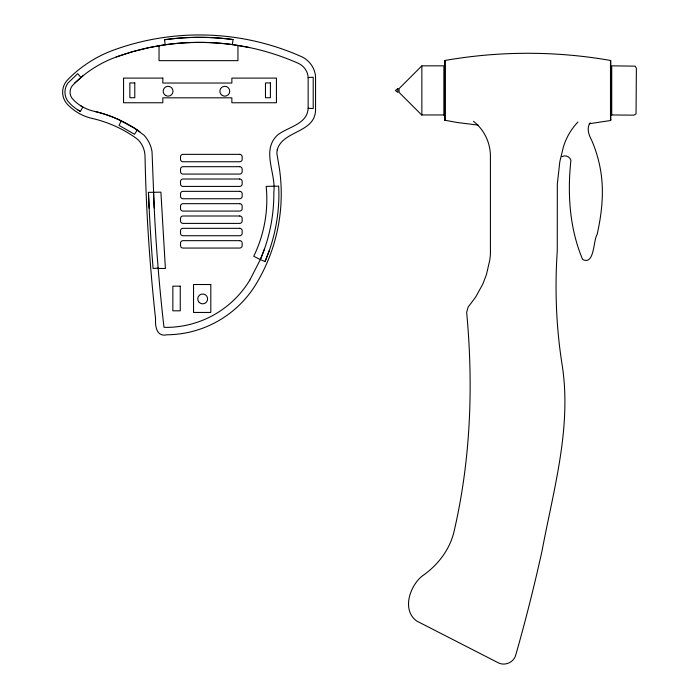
<?xml version="1.0" encoding="UTF-8"?>
<svg xmlns="http://www.w3.org/2000/svg" width="699" height="699" viewBox="0 0 699 699"><rect width="100%" height="100%" fill="white"/><g stroke="black" fill="none" stroke-linecap="round" stroke-linejoin="round"><path stroke-width="1.05" d="M421.855 114.959L443.874 114.959M421.855 66.029L421.855 115.152L399.077 92.373L399.077 88.616L421.855 65.837L443.874 65.837L443.874 115.152M478.142 125.095L457.749 122.587L445.106 120.289M444.791 120.438L445.106 60.455C499.689 50.896 555.906 50.896 610.489 60.455L610.489 120.525L589.266 123.723M444.791 119.494L445.106 120.525L444.791 60.551M610.804 119.494L610.489 120.289M610.804 120.438L610.804 60.551M611.721 115.152L611.721 65.837L635.146 66.16L636.378 68.301L636.046 113.911L633.914 115.152L611.721 114.959M154.208 207.909L152.032 151.648A32.075 32.075 0 0 0 144.046 135.204L134.758 128.336L118.463 119.512A130.486 130.486 0 0 0 95.169 111.517L92.338 110.853A41.477 41.477 0 0 1 74.575 101.005L71.971 98.201A10.302 10.302 0 0 1 72.111 85.986L74.863 83.015A115.842 115.842 0 0 1 116.279 56.977L132.329 51.778L148.651 47.698L165.226 44.762A243.488 243.488 0 0 1 296.944 62.735C303.139 64.946 307.901 70.887 308.145 77.528L308.145 108.275C307.385 124.431 287.831 126.86 277.608 134.977C260.998 150.364 276.21 173.3 273.833 192.146A166.904 166.904 0 0 1 260.351 259.574L249.84 280.063M165.226 44.762C187.472 41.73 210.067 41.669 232.33 44.587L233.02 39.563C210.294 36.593 187.218 36.654 164.51 39.747L165.226 44.762A243.628 243.628 0 0 0 116.279 56.977M269.316 250.487L265.008 261.575L260.351 259.574L264.528 248.818M121.25 120.857L119.048 125.418L134.505 134.26L137.327 130.058M590.139 122.762C586.304 128.24 588.846 135.099 591.704 140.368C595.644 149.499 598.545 159.084 600.336 168.87C604.338 190.617 601.944 213.012 597.147 234.418C593.198 240.098 594.718 265.664 582.643 259.486C569.528 228.547 567.291 193.588 570.917 160.333C569.982 156.593 565.29 154.645 561.987 156.637M77.912 109.996L80.385 111.464L82.84 107.034L80.638 105.724M577.924 122.037L575.959 124.186A61.643 61.643 0 0 0 563.394 147L559.829 161.618L557.33 184.038L557.26 250.749C554.77 288.25 556.089 326.022 561.874 363.183L561.917 363.471C572.193 426.53 553.582 489.151 542.083 550.681C534.359 585.736 525.578 620.563 515.74 655.085C513.809 662.372 504.905 666.287 498.23 662.783L416.587 620.965C401.82 610.017 409.658 586.618 421.672 576.448C437.626 565.587 450.287 549.344 454.341 530.218C470.768 458.92 473.459 385.053 466.652 312.348L468.147 307.044L475.713 297.023L482.93 283.811L486.487 274.427L489.842 259.757L490.41 254.768L490.41 156.13C490.436 142.736 484.066 129.464 473.424 121.294M74.863 83.015L83.059 75.737M158.149 268.075L153.098 268.477L152.067 255.493A1826.382 1826.382 0 0 1 148.441 192.365L160.901 192.164L165.392 268.468L158.175 268.468M308.145 77.528L313.213 77.248L313.213 108.555L308.145 108.275M232.33 44.587L248.914 47.436M260.351 259.574L253.728 256.28A130.241 130.241 0 0 0 266.179 186.38L278.639 186.152L278.901 192.094A171.971 171.971 0 0 1 265.008 261.575M80.962 77.51L77.685 73.648L68.056 82.928A15.378 15.378 0 0 0 67.847 101.163L71.106 104.701A46.545 46.545 0 0 0 80.385 111.464M148.441 192.365L149.14 208.153M237.948 45.549L237.948 60.656L159.04 60.656L159.04 45.863M153.509 192.164A1821.314 1821.314 0 0 0 157.118 255.118L158.367 270.828A1821.314 1821.314 0 0 0 162.919 317.905L163.985 327.281L167.009 327.385A97.921 97.921 0 0 0 249.84 280.063M95.169 111.517A130.599 130.599 0 0 1 139.887 131.779M164.51 39.747A248.556 248.556 0 0 1 233.02 39.563M277.215 149.874L276.856 153.422L279.329 168.048A174.304 174.304 0 0 1 256.157 283.925A105.304 105.304 0 0 1 167.087 334.795C156.663 337.163 155.091 326.66 155.562 318.709A1828.715 1828.715 0 0 1 145.121 160.814L145.034 156.401A24.657 24.657 0 0 0 138.577 140.211L135.632 137.825A123.295 123.295 0 0 0 93.386 118.699A48.878 48.878 0 0 1 67.375 104.265A17.72 17.72 0 0 1 67.654 79.817L69.69 77.729A123.295 123.295 0 0 1 113.797 50.013A250.889 250.889 0 0 1 299.906 55.955C308.643 59.197 315.179 67.751 315.546 77.117L315.546 108.677C316.271 133.326 282.711 129.909 277.215 149.874M397.845 88.616L395.372 90.494L397.845 92.373L397.845 88.616M162.823 78.105L123.548 78.105L123.548 102.762L162.823 102.762L162.823 97.825L231.867 97.825L231.867 102.762L276.428 102.762L276.428 78.105L231.867 78.105L231.867 83.032L162.823 83.032L162.823 78.105M134.785 82.936L129.857 82.936L129.857 97.738L134.785 97.738L134.785 82.936M270.408 82.936L265.471 82.936L265.471 97.738L270.408 97.738L270.408 82.936M239.696 154.357L182.989 154.357A2.464 2.464 0 0 0 180.517 156.821L180.517 159.285A2.464 2.464 0 0 0 182.989 161.749L239.696 161.749A2.464 2.464 0 0 0 242.169 159.285L242.169 156.821A2.464 2.464 0 0 0 239.696 154.357M239.696 166.685L182.989 166.685A2.464 2.464 0 0 0 180.517 169.149L180.517 171.613A2.464 2.464 0 0 0 182.989 174.077L239.696 174.077A2.464 2.464 0 0 0 242.169 171.613L242.169 169.149A2.464 2.464 0 0 0 239.696 166.685M239.696 179.014L182.989 179.014A2.464 2.464 0 0 0 180.517 181.478L180.517 183.942A2.464 2.464 0 0 0 182.989 186.415L239.696 186.415A2.464 2.464 0 0 0 242.169 183.942L242.169 181.478A2.464 2.464 0 0 0 239.696 179.014M239.696 191.343L182.989 191.343A2.464 2.464 0 0 0 180.517 193.806L180.517 196.27A2.464 2.464 0 0 0 182.989 198.743L239.696 198.743A2.464 2.464 0 0 0 242.169 196.27L242.169 193.806A2.464 2.464 0 0 0 239.696 191.343M239.696 203.671L182.989 203.671A2.464 2.464 0 0 0 180.517 206.135L180.517 208.599A2.464 2.464 0 0 0 182.989 211.072L239.696 211.072A2.464 2.464 0 0 0 242.169 208.599L242.169 206.135A2.464 2.464 0 0 0 239.696 203.671M239.696 216L182.989 216A2.464 2.464 0 0 0 180.517 218.464L180.517 220.928A2.464 2.464 0 0 0 182.989 223.4L239.696 223.4A2.464 2.464 0 0 0 242.169 220.928L242.169 218.464A2.464 2.464 0 0 0 239.696 216M239.696 228.328L182.989 228.328A2.464 2.464 0 0 0 180.517 230.792L180.517 233.265A2.464 2.464 0 0 0 182.989 235.729L239.696 235.729A2.464 2.464 0 0 0 242.169 233.265L242.169 230.792A2.464 2.464 0 0 0 239.696 228.328M239.696 240.657L182.989 240.657A2.464 2.464 0 0 0 180.517 243.121L180.517 245.594A2.464 2.464 0 0 0 182.989 248.058L239.696 248.058A2.464 2.464 0 0 0 242.169 245.594L242.169 243.121A2.464 2.464 0 0 0 239.696 240.657M210.81 284.519L193.544 284.519L193.544 312.444L210.81 312.444L210.81 284.519M180.255 286.153L172.854 286.153L172.854 310.81L180.255 310.81L180.255 286.153M165.628 95.501A4.928 4.928 0 0 0 173.02 91.228A4.928 4.928 0 0 0 165.628 86.964A4.928 4.928 0 0 0 165.628 95.501M222.334 95.501A4.928 4.928 0 0 0 229.735 91.228A4.928 4.928 0 0 0 222.334 86.964A4.928 4.928 0 0 0 222.334 95.501M199.198 302.405A4.928 4.928 0 0 0 207.446 300.194A4.928 4.928 0 0 0 201.408 294.148A4.928 4.928 0 0 0 199.198 302.405"/></g></svg>
